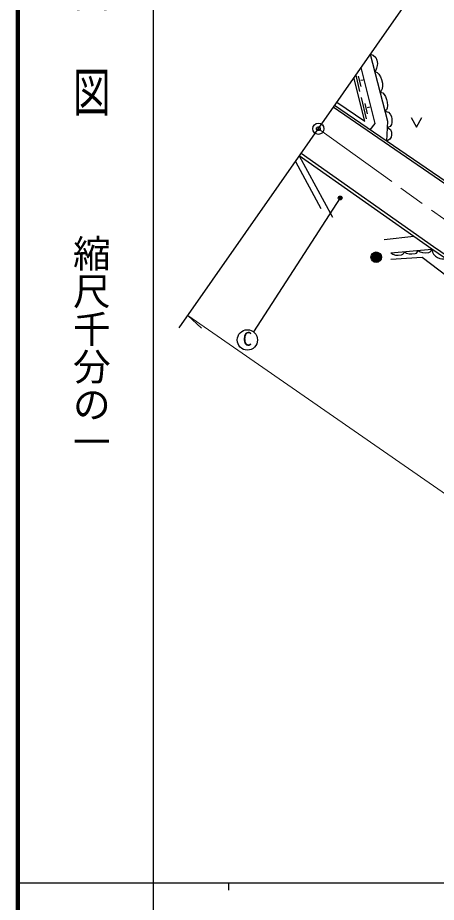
# Model space of a CAD drawing. Units: millimetres at full size, sheet at 1:1000; details may follow other scales. Extents: x 40000 to 680000, y 20000 to 380000.
# Drawn here: x 40000 to 95586, y 202409 to 319781 of the extents above; entities that cross this region are included whole.
import ezdxf
from ezdxf.enums import TextEntityAlignment as Align

# ---------------------------------------------------------------- set-up
doc = ezdxf.new("R2010")
doc.units = ezdxf.units.MM
doc.header["$LTSCALE"] = 1000
doc.header["$PDMODE"] = 32
doc.header["$PDSIZE"] = 500
doc.linetypes.add('CHAIN', pattern=[18.5, 12, -1.5, 3.5, -1.5])
for name, color, linetype, lineweight in [('M-BGD', 7, 'Continuous', 25), ('M-BGD-EXST', 7, 'Continuous', 25), ('M-BMK', 2, 'CHAIN', 13), ('M-BMK-OTRS', 5, 'Continuous', 25), ('M-BMK-SRVR', 3, 'Continuous', 25), ('M-STR-HTXT', 7, 'Continuous', 13), ('M-TTL', 2, 'Continuous', 140), ('M-TTL-BAND', 7, 'Continuous', 25)]:
    doc.layers.add(name, color=color, linetype=linetype, lineweight=lineweight)
doc.layers.add('M-OTRS', color=6, linetype='Continuous')
doc.styles.add('@ＭＳ ゴシック', font='')
doc.styles.add('ＭＳ ゴシック', font='')
doc.styles.get('@ＭＳ ゴシック').set_extended_font_data('@MS Gothic')
doc.styles.get('ＭＳ ゴシック').set_extended_font_data('MS Gothic')

msp = doc.modelspace()

# ---------------------------------------------------------------- hatches: boundary and pattern name
at = {"layer": 'M-BGD'}
msp.add_hatch(color=256, dxfattribs=at).paths.add_polyline_path([(88313, 287998, 1), (86913, 287998, 0.41421), (87613, 287298, 0.41421)])
at = {"layer": 'M-BGD-EXST'}
msp.add_hatch(color=256, dxfattribs=at).paths.add_polyline_path([(82606, 295747, 1), (83045, 295986, 1)])

# ---------------------------------------------------------------- linework, layer by layer
at = {"layer": 'M-BGD'}
for p, q in [((84887, 312159), (85397, 309998)), ((85231, 312006), (85547, 310666)), ((85556, 311476), (85892, 311557)), ((85609, 309199), (86276, 306375)), ((86110, 308383), (86426, 307042)), ((86435, 307852), (86771, 307934)), ((76892, 300719), (80269, 294463)), ((77393, 301436), (81783, 293303)), ((92597, 290739), (88645, 290304)), ((89565, 288566), (94999, 289049))]:
    msp.add_line(p, q, dxfattribs=at)
for points in [[(86819, 314923), (89111, 306059), (88982, 303413)], [(86819, 314923), (87222, 314818), (87535, 314494), (87666, 314145), (87755, 313688), (87727, 313428), (87663, 313084), (87544, 312820), (87408, 312645), (87716, 312516), (87974, 312274), (88171, 311944), (88292, 311602), (88433, 311082), (88450, 310718), (88382, 310348), (88257, 310075), (88117, 309902), (88468, 309794), (88670, 309588), (88854, 309331), (88983, 308931), (89080, 308563), (89109, 308128), (89048, 307782), (88952, 307558), (88772, 307369), (89249, 307232), (89458, 306991), (89624, 306652), (89660, 306313), (89685, 305880), (89631, 305591), (89438, 305345), (89253, 305262), (89070, 305222), (89486, 304950), (89649, 304596), (89649, 304226), (89576, 303918), (89397, 303666), (89169, 303490), (88982, 303413)], [(86817, 304895), (87466, 305737), (85592, 313168)], [(82374, 308563), (86088, 306053), (84655, 311827)], [(122083, 295087), (123832, 292812), (125370, 290153), (126990, 286768), (128343, 283436), (129196, 280212), (129463, 278624), (129556, 277247), (113396, 285667), (100168, 295153), (98544, 296440), (97578, 297162), (81907, 307894)], [(97758, 297402), (97753, 297406), (82076, 308142)], [(92233, 306531), (92948, 305236), (93664, 306531)], [(106435, 281729), (95227, 289378), (77622, 301764)], [(106202, 281404), (94999, 289049), (77393, 301436)], [(91376, 288727), (91636, 288553), (91960, 288441), (92346, 288432), (92764, 288472), (92966, 288553), (93091, 288696), (93187, 288888)], [(93187, 288888), (93450, 288718), (93773, 288606), (94160, 288597), (94578, 288638), (94780, 288718), (94904, 288861), (94999, 289049)], [(94999, 289049), (95063, 288677), (95204, 288408), (95472, 288153), (95721, 287965), (96044, 287824), (96312, 287790), (96578, 287791), (96789, 287827)], [(119540, 259633), (118019, 265261), (115652, 267138), (111863, 270757), (109962, 272833), (106631, 276132), (103644, 280383), (93716, 287959), (89555, 287712)], [(89565, 288566), (89825, 288392), (90148, 288279), (90535, 288270), (90953, 288311), (91155, 288392), (91279, 288535), (91376, 288727)]]:
    msp.add_lwpolyline(points, dxfattribs=at)
msp.add_circle((87613, 287998), 700, dxfattribs=at)
at = {"layer": 'M-BGD-EXST'}
msp.add_line((82825, 295866), (71331, 278083), dxfattribs=at)
for centre, radius in [((82825, 295866), 250), ((70498, 277021), 1350)]:
    msp.add_circle(centre, radius, dxfattribs=at)
at = {"layer": 'M-BMK'}
msp.add_lwpolyline([(79922, 305054), (124899, 272742), (130447, 269325), (136531, 266711), (143590, 264736), (149564, 264001), (153305, 263949), (158984, 264146), (163348, 264725), (167444, 265656), (170726, 266787), (181633, 270792), (190149, 274191), (201191, 279309)], dxfattribs=at)
at = {"layer": 'M-BMK-OTRS'}
msp.add_line((61455, 278631), (97117, 329658), dxfattribs=at)
at = {"layer": 'M-BMK-SRVR'}
msp.add_circle((79922, 305054), 750, dxfattribs=at)
at = {"layer": 'M-OTRS'}
msp.add_point((79922, 305054), dxfattribs=at)
at = {"layer": 'M-STR-HTXT'}
msp.add_line((62585, 280247), (64389, 278583), dxfattribs=at)
msp.add_lwpolyline([(62585, 280247), (113978, 244683), (119917, 241419), (124381, 239414), (129131, 237613), (134447, 236083), (140057, 234801), (146619, 233843), (153029, 233541), (160489, 233743), (168067, 234633), (176367, 236503), (183744, 238792), (197242, 244073)], dxfattribs=at)
at = {"layer": 'M-TTL'}
msp.add_line((40000, 380000), (40000, 20000), dxfattribs=at)
at = {"layer": 'M-TTL-BAND'}
for p, q in [((58000, 370000), (58000, 20000)), ((40000, 205000), (579000, 205000)), ((68000, 205000), (68000, 204000))]:
    msp.add_line(p, q, dxfattribs=at)

# ---------------------------------------------------------------- texts
at = {"layer": 'M-BGD-EXST', "style": 'ＭＳ ゴシック'}
msp.add_text('C', height=1833, rotation=358.508, dxfattribs=at).set_placement((69843, 275728), align=Align.BOTTOM_LEFT)
at = {"layer": 'M-TTL-BAND', "style": '@ＭＳ ゴシック', "width": 1.4}
msp.add_text('平  面  図', height=3666, rotation=270, dxfattribs=at).set_placement((49777, 306475), align=Align.MIDDLE_RIGHT)
at = {"layer": 'M-TTL-BAND', "style": '@ＭＳ ゴシック'}
msp.add_text('縮尺千分の一', height=3666, rotation=270, dxfattribs=at).set_placement((49777, 261030), align=Align.MIDDLE_RIGHT)

doc.saveas('drawing.dxf')
